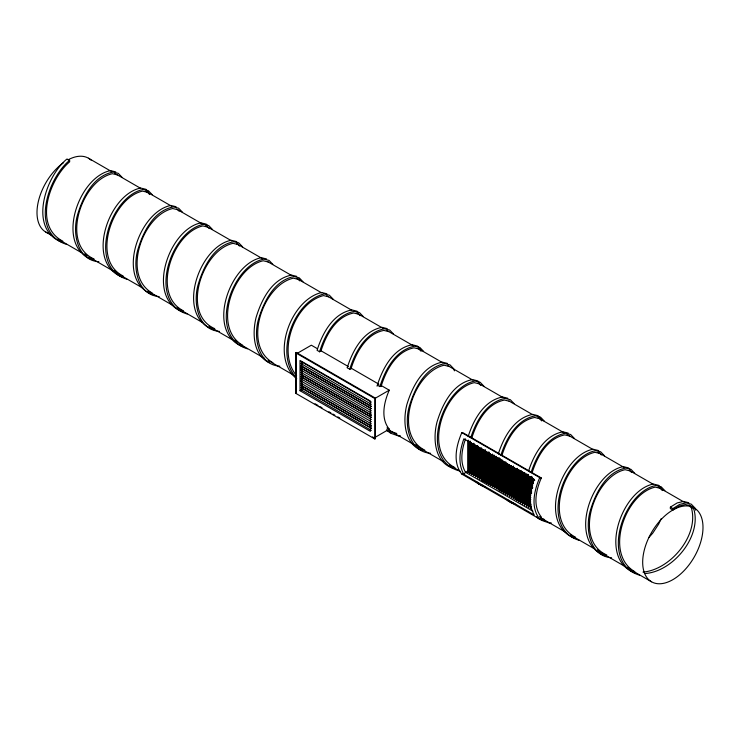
<?xml version="1.0" encoding="UTF-8"?>
<svg xmlns="http://www.w3.org/2000/svg" width="740" height="740" viewBox="0 0 740 740"><rect width="100%" height="100%" fill="white"/><g stroke="black" fill="none" stroke-linecap="round" stroke-linejoin="round"><path stroke-width="1.11" d="M465.516 438.913C461.806 449.513 459.568 462.075 465.516 472.286L532.911 511.201M321.068 350.677C326.109 334.878 336.006 316.489 353.664 313.002L358.65 314.204L360.065 315.684M350.871 369.158C355.894 352.999 365.764 334.027 383.82 330.41L388.815 331.613M381.026 386.567C386.049 370.416 395.928 351.435 413.984 347.818L418.97 349.021L421.088 351.26M358.53 312.761L357.032 311.198L351.787 309.912C332.834 313.566 322.39 333.407 317.072 350.316L319.578 351.787C324.897 334.878 335.34 315.018 354.293 311.364L359.548 312.65L363.285 316.554M347.236 367.725C352.545 350.825 362.989 330.974 381.942 327.33L387.196 328.606M347.226 367.743L349.743 369.195C355.052 352.286 365.495 332.427 384.458 328.773L389.703 330.059L393.449 333.962M377.049 386.151C382.358 368.918 392.764 348.494 412.097 344.738L417.351 346.024L421.088 349.928M379.907 386.585C385.216 369.686 395.66 349.835 414.613 346.19L419.867 347.467L423.604 351.38M509.444 401.256L504.458 400.053C486.754 403.568 476.865 422.013 471.824 437.849L468.263 436.184C473.609 419.673 484.071 400.488 502.58 396.973L507.825 398.259M470.779 437.627C476.116 421.125 486.587 401.94 505.087 398.425L510.341 399.711L514.078 403.615M541.726 420.903L539.608 418.674L534.613 417.471C516.918 420.977 507.02 439.43 501.979 455.267L498.427 453.592C503.764 437.09 514.235 417.906 532.735 414.382L537.989 415.667L541.726 419.571M500.943 455.045C506.28 438.543 516.742 419.349 535.251 415.834L540.496 417.12L544.242 421.023M569.763 436.082L564.777 434.88C547.073 438.385 537.175 456.839 532.134 472.675L531.098 472.453C536.435 455.951 546.906 436.767 565.406 433.252L570.66 434.528L574.397 438.441M661.116 518.731L658.748 523.957L652.699 533.216L648.952 537.425M380.258 384.985L389.249 390.174C384.06 402.042 380.341 418.239 389.249 429.163L374.801 437.507M499.343 453.74L463.388 432.983L461.825 432.65C456.312 445.276 452.353 462.519 461.853 474.118L539.756 519.101L541.301 516.955C532.393 506.03 536.102 489.825 541.301 477.966L501.341 454.897M541.301 477.966L539.738 477.633C534.215 490.25 530.256 507.501 539.756 519.101M469.336 441.604L469.336 470.381L468.235 472.333L469.123 470.335L469.123 441.567M471.223 471.463L469.909 473.378L471.223 471.463L471.223 442.696M473.101 443.787L473.101 472.555L472.009 474.507L472.897 472.518L472.897 443.741M474.988 444.87L474.988 473.637L473.896 475.589L474.775 473.6L474.775 444.832M476.875 445.961L476.875 474.729L475.774 476.68L476.662 474.691L476.662 445.924M478.762 447.053L478.762 475.82L477.661 477.772L478.549 475.783L478.549 447.006M480.649 476.902L479.335 478.817L480.649 476.902L480.649 448.135M482.526 449.226L482.526 477.994L481.435 479.946L482.323 477.957L482.323 449.189M484.413 479.085L483.109 480.991L484.413 479.085L484.413 450.309M486.3 451.4L486.3 480.168L485.2 482.119L486.088 480.13L486.088 451.363M488.187 481.259L486.874 483.174L488.187 481.259L488.187 452.492M490.065 453.574L490.065 482.351L488.974 484.302L489.862 482.304L489.862 453.537M491.952 454.665L491.952 483.433L490.851 485.385L491.739 483.396L491.739 454.628M493.839 455.757L493.839 484.524L492.738 486.476L493.626 484.487L493.626 455.711M495.726 456.839L495.726 485.616L494.625 487.568L495.513 485.57L495.513 456.802M497.613 457.931L497.613 486.698L496.512 488.65L497.4 486.661L497.4 457.894M499.491 457.866L499.491 487.79L498.399 489.741L499.278 487.752L499.278 458.976M501.378 488.881L500.074 490.787L501.378 488.881L501.378 460.104M503.265 461.196L503.265 489.963L502.164 491.915L503.052 489.926L503.052 461.159M505.152 491.055L503.838 492.97L505.152 491.055L505.152 462.287M507.029 463.37L507.029 492.146L505.938 494.089L506.826 492.1L506.826 463.332M508.916 493.229L507.612 495.143L508.916 493.229L508.916 464.461M510.804 465.553L510.804 494.32L509.703 496.272L510.591 494.283L510.591 465.506M512.691 466.635L512.691 495.402L511.59 497.354L512.478 495.365L512.478 466.598M514.568 467.726L514.568 496.494L513.477 498.446L514.365 496.457L514.365 467.689M516.455 468.809L516.455 497.585L515.364 499.537L516.243 497.539L516.243 468.772M518.342 469.9L518.342 498.668L517.241 500.619L518.13 498.63L518.13 469.863M520.229 470.992L520.229 499.759L519.129 501.711L520.016 499.722L520.016 470.945M522.116 500.851L520.803 502.756L522.116 500.851L522.116 472.074M523.994 473.165L523.994 501.933L522.903 503.885L523.791 501.896L523.791 473.128M525.881 503.024L524.577 504.939L525.881 503.024L525.881 474.257M527.768 474.192L527.768 504.116L526.667 506.068L527.555 504.07L527.555 475.302M529.655 505.198L528.341 507.113L529.655 505.198L529.655 476.43M530.229 477.134L530.229 508.204L531.329 506.252M461.853 474.118L462.343 473.387M463.86 474.331C457.514 463.444 459.919 450.068 463.86 438.783L534.234 479.409C530.284 490.703 527.888 504.07 534.234 514.957L463.86 474.331L465.516 472.286L470.538 469.391M302.493 361.934L301.004 363.673L302.42 361.814M371.369 406.473L301.004 365.847L302.42 363.988M301.004 365.847L302.493 364.108M371.369 408.656L301.004 368.03L302.42 366.161M301.004 368.03L302.493 366.282M302.493 368.464L301.004 370.204L302.42 368.344M302.42 370.518L301.004 372.377L371.369 413.003M371.369 415.186L301.004 374.551L302.42 372.692M301.004 374.551L302.493 372.812M371.369 417.36L301.004 376.734L302.42 374.875M301.004 376.734L302.493 374.995M302.493 377.169L301.004 378.908L302.42 377.049M302.493 379.343L301.004 381.082L302.42 379.222M302.42 381.405L301.004 383.264L371.369 423.891M371.369 426.064L301.004 385.438L302.42 383.579M301.004 385.438L302.493 383.699M371.369 428.238L301.004 387.612L302.42 385.753M301.004 387.612L302.493 385.873M302.493 388.047L301.004 389.795L302.42 387.927M63.048 242.572C27.473 230.556 45.27 176.444 66.989 158.989L69.505 160.441C47.462 178.368 29.711 232.786 66.526 244.357M319.578 351.787L321.031 350.788M349.743 369.195L351.186 368.206M378.834 384.162L377.382 385.161L379.897 386.604L381.341 385.614M672.845 510.017L672.845 508.565L670.329 507.122L670.329 508.565L672.845 510.017L679.394 505.975L685.407 504.532L690.402 505.735L693.935 509.453C701.724 537.092 672.151 572.316 644.438 573.555M670.495 507.039L677.202 502.923L683.529 501.443L688.783 502.728M673.002 508.491L679.718 504.375L686.045 502.895L691.29 504.18L695.027 508.084L695.655 510.156M295.63 352.814L296.259 352.453L375.421 398.157L375.421 438.598L374.801 438.959L295.63 393.255L295.63 352.814L374.801 398.518L389.249 390.174M296.888 353.544L311.337 345.201L317.331 348.66M295.63 393.255L296.259 392.894L296.259 352.453M300.024 390.72L370.398 431.346L370.398 401.062L300.024 360.436L300.024 390.72L302.012 389.573M98.892 261.766C76.534 260.156 72.289 232.027 77.635 214.498C82.963 196.942 93.305 175.935 113.026 172.069L118.28 173.354L122.017 177.258M159.211 296.592C136.854 294.983 132.608 266.853 137.954 249.315C143.273 231.768 153.624 210.761 173.345 206.895L178.599 208.181L182.336 212.084M219.53 331.409C197.173 329.8 192.927 301.68 198.274 284.142C203.593 266.594 213.934 245.588 233.664 241.721L238.918 242.998L242.655 246.91M279.85 366.235C257.492 364.626 253.237 336.506 258.593 318.968C263.912 301.411 274.253 280.404 293.983 276.538L299.228 277.824L302.965 281.727M400.479 435.888L398.268 435.888L390.507 433.159L386.595 429.811M430.634 453.296C408.276 451.687 404.031 423.558 409.387 406.019C414.705 388.472 425.047 367.466 444.768 363.599L450.022 364.885L453.759 368.788L454.388 370.86M551.272 522.94L549.062 522.949L541.291 520.211L538.332 517.676M611.582 557.766C589.234 556.156 584.989 528.027 590.335 510.489C595.654 492.942 606.005 471.935 625.726 468.069L630.98 469.354L634.716 473.258M642.986 572.103C670.227 569.865 699.152 535.455 691.419 508.001L689.301 505.772M468.263 436.184L469.308 436.397M498.427 453.592L499.463 453.814M117.383 174.908L112.397 173.706C81.677 180.236 59.922 244.172 94.1 259M268.176 261.96L263.19 260.767C232.85 267.593 211.918 327.811 242.748 345.303M328.495 296.786L323.5 295.584C294.455 302.854 276.594 352.536 296.601 375.68M449.125 366.439L444.139 365.236C413.632 371.887 392.228 434.038 424.779 450.151M115.764 171.902L110.51 170.616C77.58 177.082 53.918 248.279 94.174 260.323M176.083 206.728L170.829 205.442C137.899 211.899 114.228 283.096 154.494 295.149M266.557 258.963L261.303 257.677C228.688 264.078 205.054 334.064 243.996 347.042M296.721 276.371L291.468 275.086C271.746 278.962 261.396 299.968 256.077 317.516C252.248 333.009 252.895 354.895 269.295 362.739M326.877 293.789L321.623 292.504C290.487 299.719 269.665 357.087 296.731 378.797M447.515 363.433L442.261 362.147C422.54 366.013 412.189 387.02 406.871 404.567C402.773 420.477 403.938 444.093 422.031 450.484M568.144 433.076L562.89 431.799C544.39 435.314 533.929 454.499 528.582 471.001L531.098 472.453M123.358 277.389C84.425 264.421 108.049 194.435 140.674 188.034L145.928 189.311L148.167 191.66M126.845 279.183C86.589 267.14 110.251 195.943 143.19 189.477L148.435 190.763L152.181 194.666M183.677 312.215C144.744 299.247 168.369 229.261 200.993 222.851L206.238 224.137L207.737 225.7M187.165 314.01C146.899 301.966 170.57 230.769 203.5 224.303L208.754 225.589L212.491 229.493M214.804 329.966C174.547 317.923 198.209 246.725 231.148 240.269L236.402 241.545L237.892 243.108M247.475 348.827C207.219 336.783 230.889 265.586 263.819 259.13L269.073 260.415L272.81 264.319M390.905 432.733L386.428 430.365M453.158 468.235C434.306 462.482 432.761 438.154 437.026 421.985C442.354 404.438 452.695 383.431 472.416 379.565L477.67 380.841L479.168 382.404M458.587 470.714C418.331 458.671 441.993 387.473 474.932 381.007L480.186 382.293L483.923 386.206M482.351 485.31L478.466 483.941L475.505 481.398M484.857 486.763L480.982 485.394L477.272 482.212M513.477 503.061L508.621 501.35L507.141 500.083M515.993 504.513L511.137 502.802L507.437 499.63M544.603 520.812L538.785 518.768L536.555 516.862M575.739 538.572C536.805 525.594 560.43 455.609 593.054 449.208L598.309 450.493L599.798 452.057M579.216 540.357C538.961 528.314 562.631 457.117 595.561 450.66L600.815 451.946L604.552 455.849M606.865 556.323C566.609 544.27 590.279 473.082 623.21 466.616L628.463 467.902L629.962 469.465M636.048 573.389C597.115 560.421 620.749 490.435 653.374 484.034L658.619 485.32L660.866 487.66M639.536 575.184C599.28 563.14 622.951 491.943 655.88 485.486L661.135 486.763L664.871 490.676M62.872 241.212C33.004 225.839 49.395 178.913 69.671 161.782L69.643 160.303M123.192 276.039C90.65 259.916 112.055 197.774 142.552 191.114L147.537 192.317L149.665 194.546M152.274 293.068C121.434 275.576 142.376 215.358 172.707 208.523L177.702 209.725L179.117 211.215M183.511 310.856C150.96 294.742 172.365 232.591 202.871 225.941L207.857 227.143L209.272 228.632M214.739 328.653C180.56 313.825 202.307 249.889 233.026 243.349L238.021 244.552L239.436 246.041M272.912 362.711C242.072 345.229 263.005 285.011 293.345 278.175L298.331 279.378L299.746 280.867M396.76 433.501L391.404 431.605L387.075 427.914M454.934 467.569C422.392 451.446 443.796 389.296 474.294 382.645L479.289 383.847L480.704 385.337M544.335 519.424L542.189 518.666L539.608 516.455M575.563 537.212C543.021 521.099 564.426 458.948 594.932 452.297L599.918 453.5L601.333 454.98M606.8 555C572.621 540.172 594.368 476.236 625.087 469.706L630.082 470.908L631.498 472.398M634.809 571.659C603.979 554.168 624.912 493.95 655.252 487.114L660.237 488.317L662.356 490.555M88.486 158.221L111.509 171.513M114.515 173.243L140.544 188.274M145.549 191.17L171.578 206.192M176.583 209.087L202.612 224.109M205.618 225.848L231.648 240.87M236.652 243.765L262.682 258.787M267.686 261.683L291.717 275.558M296.721 278.443L321.743 292.892M326.756 295.787L351.778 310.236M356.782 313.122L382.811 328.153M386.817 330.466L412.846 345.488M417.86 348.383L442.881 362.831M447.885 365.717L472.916 380.166M477.92 383.061L502.95 397.51M508.954 400.978L532.985 414.853M537.989 417.739L564.019 432.771M567.025 434.5L593.054 449.532M598.059 452.418L624.088 467.449M629.093 470.335L653.124 484.21M658.128 487.096L684.158 502.127M689.162 505.013L694.166 507.908A42.652 24.624 -60 0 1 680.643 573.972A42.652 24.624 -60 0 1 643.707 552.651A42.652 24.624 -60 0 1 694.166 507.908M320.328 350.39L348.29 366.531M351.287 368.261L378.26 383.838M461.825 432.65L539.738 477.633M534.622 480.186L469.206 442.418L534.696 480.306M532.643 481.222L469.206 444.601L532.717 481.342M532.717 483.516L469.28 446.895M532.717 485.699L469.28 449.069M532.643 487.752L469.206 451.132L532.717 487.873M530.663 488.779L469.206 453.306L530.728 488.899M530.728 491.082L469.28 455.6M530.728 493.256L469.28 457.783M371.369 402.125L301.004 361.499M530.728 495.43L469.28 459.956M300.93 363.553L371.369 404.299M530.663 497.493L469.206 462.01L530.728 497.613M300.93 365.726L371.304 406.353M530.663 499.666L469.206 464.184L530.728 499.787M300.93 367.91L371.304 408.536M530.728 501.96L469.28 466.487M300.93 370.083L371.369 410.829M530.996 504.291L469.28 468.661M300.93 374.431L371.304 415.066M300.93 376.614L371.304 417.24M387.251 428.016L389.249 429.163M300.93 378.788L371.369 419.534M45.834 232.092L51.837 235.561M57.849 239.029L80.873 252.321M88.883 256.947L112.906 270.822M116.911 273.134L142.94 288.156M147.945 291.051L171.976 304.917M176.98 307.812L202.011 322.261M209.013 326.303L232.046 339.595M239.048 343.647L264.078 358.095M268.084 360.408L293.114 374.856M389.221 430.347L414.252 444.796M419.256 447.682L443.279 461.557M449.291 465.025L460.299 471.38M540.394 517.621L565.416 532.069M570.429 534.965L593.452 548.257M599.456 551.726L624.486 566.174M629.49 569.06L651.515 581.779M300.93 380.961L371.369 421.717M300.93 385.318L371.304 425.944M300.93 387.492L371.304 428.118M300.93 389.675L371.369 430.421M315.064 403.744L318.034 405.464M320.004 406.602L321.983 407.749M328.911 411.745L330.891 412.892M332.871 414.03L334.85 415.177M337.819 416.888L339.799 418.035M372.451 436.887L375.421 438.598M627.557 567.229L630.156 569.449M597.402 549.82L599.992 552.031M415.584 444.611L419.043 447.561M234.636 340.141L237.235 342.352M114.006 270.489L116.596 272.709M84.712 253.82L87.302 256.031M296.12 377.576C274.346 353.831 293.762 301.18 324.139 293.956L329.393 295.232L333.13 299.145M298.96 278.721L300.459 280.275M533.42 478.604L533.42 483.211M532.319 477.106L532.319 487.466M532.115 478.216L532.115 488.576M531.533 476.366L531.533 493.626M531.329 477.476L531.329 487.836M530.441 477.171L530.441 508.241M528.554 474.932L528.554 507.15M528.341 474.886L528.341 507.113M526.667 474.997L526.667 506.068M526.455 473.804L526.455 506.021M524.78 472.749L524.78 504.976M524.577 472.712L524.577 504.939M522.903 472.814L522.903 503.885M522.69 471.63L522.69 503.848M521.015 470.575L521.015 502.802M520.803 470.538L520.803 502.756M519.129 470.64L519.129 501.711M518.916 469.447L518.916 501.674M517.241 468.401L517.241 500.619M517.029 468.365L517.029 500.582M515.364 468.466L515.364 499.537M515.151 468.42L515.151 499.491M513.477 466.228L513.477 498.446M513.264 466.182L513.264 498.409M511.59 466.283L511.59 497.354M511.377 466.246L511.377 497.317M509.703 465.201L509.703 496.272M509.49 465.155L509.49 496.226M507.816 464.11L507.816 495.18M507.612 464.072L507.612 495.143M505.938 463.018L505.938 494.089M505.725 461.834L505.725 494.052M504.051 461.936L504.051 493.007M503.838 461.889L503.838 492.97M502.164 460.844L502.164 491.915M501.951 459.651L501.951 491.878M500.277 458.606L500.277 490.833M500.074 459.716L500.074 490.787M498.399 458.671L498.399 489.741M498.187 457.477L498.187 489.704M496.512 456.432L496.512 488.65M496.299 456.386L496.299 488.613M494.625 455.341L494.625 487.568M494.413 455.304L494.413 487.521M492.738 454.249L492.738 486.476M492.526 454.212L492.526 486.439M490.851 454.314L490.851 485.385M490.648 454.277L490.648 485.348M488.974 452.075L488.974 484.302M488.761 452.038L488.761 484.256M487.087 452.14L487.087 483.211M486.874 452.103L486.874 483.174M485.2 449.901L485.2 482.119M484.987 449.865L484.987 482.082M483.312 449.966L483.312 481.037M483.109 449.92L483.109 480.991M481.435 448.875L481.435 479.946M481.222 447.682L481.222 479.909M479.548 447.783L479.548 478.854M479.335 447.746L479.335 478.817M477.661 445.545L477.661 477.772M477.448 445.508L477.448 477.726M475.774 445.61L475.774 476.68M475.561 445.572L475.561 476.643M473.896 443.371L473.896 475.589M473.683 443.334L473.683 475.552M472.009 443.436L472.009 474.507M471.796 443.389L471.796 474.47M470.122 441.197L470.122 473.415M469.909 441.151L469.909 473.378M468.235 440.106L468.235 472.333M468.022 441.216L468.022 472.286M374.801 398.518L374.801 438.959M68.135 159.785A42.652 24.624 -60 0 1 91.085 160.145M48.803 233.387A42.652 24.624 -60 0 1 38.082 202.686A42.652 24.624 -60 0 1 63.658 162.587"/></g></svg>
